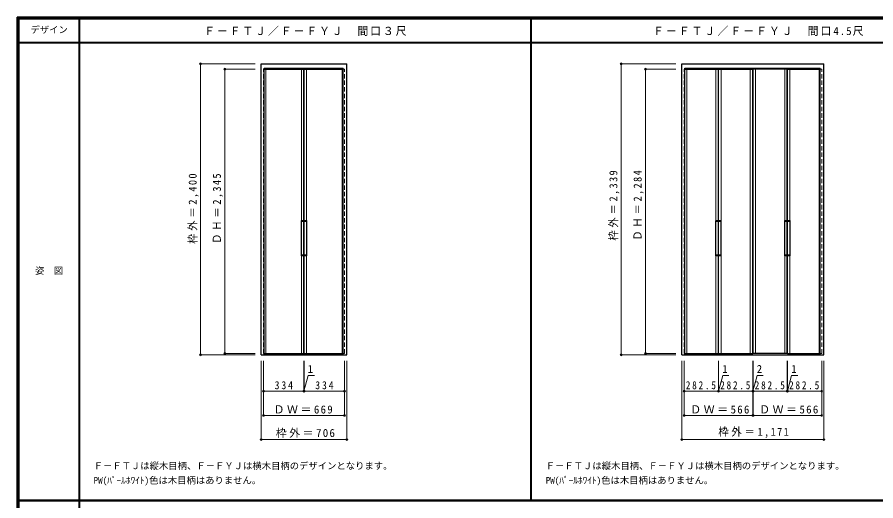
# Model space of a CAD drawing. Units: millimetres, scale not verified. Extents: x -6000 to 5700, y -4307 to 4175.
# Drawn here: x -6000 to 1078, y 186 to 4175 of the extents above; entities that cross this region are included whole.
import ezdxf
from ezdxf.enums import TextEntityAlignment as Align

# ---------------------------------------------------------------- set-up
doc = ezdxf.new("R2010")
doc.units = ezdxf.units.MM
doc.header["$LTSCALE"] = 30
doc.header["$PDMODE"] = 32
doc.header["$PDSIZE"] = 15
doc.linetypes.add('DASHED1', pattern=[1.8, 1.2, -0.6])
for name, color, linetype, lineweight in [('0-2_扉', 3, 'Continuous', 25), ('0-3_仕上げ', 7, 'Continuous', 18), ('0-4_枠', 3, 'Continuous', 25), ('0-6_引手SG', 7, 'Continuous', 18), ('0-A_文字', 7, 'Continuous', 18), ('0-B_寸法', 7, 'Continuous', 9), ('F-1_枠', 6, 'Continuous', 40)]:
    doc.layers.add(name, color=color, linetype=linetype, lineweight=lineweight)
doc.layers.add('F-A_文字', color=7, linetype='Continuous')
doc.styles.add('ＭＳ ゴシック', font='')
doc.styles.get('ＭＳ ゴシック').set_extended_font_data('MS Gothic')

msp = doc.modelspace()

# ---------------------------------------------------------------- linework, layer by layer
at = {"layer": '0-2_扉', "color": 4, "linetype": 'DASHED1', "lineweight": 9}
for p, q in [((-3970.17, 1402), (-3970.17, 3747)), ((-3964.67, 3747), (-3970.17, 3747)), ((-3312.67, 3747), (-3301.17, 3747)), ((-3301.17, 1402), (-3301.17, 3747)), ((-502, 1402), (-502, 3747)), ((-496.5, 3747), (-502, 3747)), ((620.5, 3747), (632, 3747)), ((632, 1402), (632, 3747)), ((-3964.67, 1402), (-3970.17, 1402)), ((-3312.67, 1402), (-3301.17, 1402)), ((-496.5, 1402), (-502, 1402)), ((620.5, 1402), (632, 1402))]:
    msp.add_line(p, q, dxfattribs=at)
at = {"layer": '0-2_扉'}
for p, q in [((-3964.67, 3747), (-3636.17, 3747)), ((-3636.17, 1402), (-3636.17, 3747)), ((-3635.17, 1402), (-3635.17, 3747)), ((-3635.17, 3747), (-3312.67, 3747)), ((-496.5, 3747), (-219.5, 3747)), ((-219.5, 1402), (-219.5, 3747)), ((-218.5, 3747), (64, 3747)), ((-218.5, 1402), (-218.5, 3747)), ((64, 1402), (64, 3747)), ((348.5, 3747), (66, 3747)), ((66, 1402), (66, 3747)), ((348.5, 1402), (348.5, 3747)), ((349.5, 1402), (349.5, 3747)), ((349.5, 3747), (620.5, 3747)), ((-3964.67, 1402), (-3636.17, 1402)), ((-3635.17, 1402), (-3312.67, 1402)), ((-496.5, 1402), (-219.5, 1402)), ((-218.5, 1402), (64, 1402)), ((348.5, 1402), (66, 1402)), ((349.5, 1402), (620.5, 1402))]:
    msp.add_line(p, q, dxfattribs=at)
at = {"layer": '0-3_仕上げ'}
for p, q in [((-3949.17, 1402), (-3949.17, 3747)), ((-3657.17, 2497), (-3657.17, 3747)), ((-3614.17, 2497), (-3614.17, 3747)), ((-3322.17, 1402), (-3322.17, 3747)), ((-481, 1402), (-481, 3747)), ((-240.5, 2497), (-240.5, 3747)), ((-197.5, 2497), (-197.5, 3747)), ((43, 1402), (43, 3747)), ((87, 1402), (87, 3747)), ((327.5, 2497), (327.5, 3747)), ((370.5, 2497), (370.5, 3747)), ((611, 1402), (611, 3747)), ((-3657.17, 1402), (-3657.17, 2207)), ((-3614.17, 1402), (-3614.17, 2207)), ((-240.5, 1402), (-240.5, 2207)), ((-197.5, 1402), (-197.5, 2207)), ((327.5, 1402), (327.5, 2207)), ((370.5, 1402), (370.5, 2207))]:
    msp.add_line(p, q, dxfattribs=at)
at = {"layer": '0-4_枠'}
for p, q in [((-3988.67, 1390.5), (-3988.67, 3790.5)), ((-3988.67, 3790.5), (-3282.67, 3790.5)), ((-3964.67, 1390.5), (-3964.67, 3754.5)), ((-3964.67, 3754.5), (-3312.67, 3754.5)), ((-3312.67, 1390.5), (-3312.67, 3754.5)), ((-3282.67, 1390.5), (-3282.67, 3790.5)), ((-520.5, 1390.5), (-520.5, 3790.5)), ((-520.5, 3790.5), (650.5, 3790.5)), ((-496.5, 1390.5), (-496.5, 3754.5)), ((-496.5, 3754.5), (620.5, 3754.5)), ((620.5, 1390.5), (620.5, 3754.5)), ((650.5, 1390.5), (650.5, 3790.5)), ((-3988.67, 1390.5), (-3282.67, 1390.5)), ((-520.5, 1390.5), (650.5, 1390.5))]:
    msp.add_line(p, q, dxfattribs=at)
at = {"layer": '0-6_引手SG'}
for p, q in [((-3659.17, 2494), (-3659.17, 2210)), ((-3656.17, 2497), (-3636.17, 2497)), ((-3656.17, 2486), (-3656.17, 2218)), ((-3653.17, 2489), (-3639.17, 2489)), ((-3639.47, 2497), (-3639.47, 2492)), ((-3636.17, 2492), (-3636.17, 2493.5)), ((-3636.17, 2492), (-3636.17, 2493.5)), ((-3615.17, 2497), (-3635.17, 2497)), ((-3635.17, 2492), (-3635.17, 2493.5)), ((-3635.17, 2492), (-3635.17, 2493.5)), ((-3618.17, 2489), (-3632.17, 2489)), ((-3631.87, 2497), (-3631.87, 2492)), ((-3615.17, 2486), (-3615.17, 2218)), ((-3612.17, 2210), (-3612.17, 2494)), ((-242.5, 2494), (-242.5, 2210)), ((-239.5, 2497), (-219.5, 2497)), ((-239.5, 2486), (-239.5, 2218)), ((-236.5, 2489), (-222.5, 2489)), ((-222.8, 2497), (-222.8, 2492)), ((-219.5, 2492), (-219.5, 2493.5)), ((-219.5, 2492), (-219.5, 2493.5)), ((-198.5, 2497), (-218.5, 2497)), ((-218.5, 2492), (-218.5, 2493.5)), ((-218.5, 2492), (-218.5, 2493.5)), ((-201.5, 2489), (-215.5, 2489)), ((-215.2, 2497), (-215.2, 2492)), ((-198.5, 2486), (-198.5, 2218)), ((-195.5, 2210), (-195.5, 2494)), ((325.5, 2494), (325.5, 2210)), ((328.5, 2497), (348.5, 2497)), ((328.5, 2486), (328.5, 2218)), ((331.5, 2489), (345.5, 2489)), ((345.2, 2497), (345.2, 2492)), ((348.5, 2492), (348.5, 2493.5)), ((348.5, 2492), (348.5, 2493.5)), ((369.5, 2497), (349.5, 2497)), ((349.5, 2492), (349.5, 2493.5)), ((349.5, 2492), (349.5, 2493.5)), ((366.5, 2489), (352.5, 2489)), ((352.8, 2497), (352.8, 2492)), ((369.5, 2486), (369.5, 2218)), ((372.5, 2210), (372.5, 2494)), ((-3656.17, 2207), (-3636.17, 2207)), ((-3653.17, 2215), (-3639.17, 2215)), ((-3639.47, 2207), (-3639.47, 2212)), ((-3636.17, 2212), (-3636.17, 2210.5)), ((-3636.17, 2212), (-3636.17, 2210.5)), ((-3636.17, 2212), (-3636.17, 2210.5)), ((-3635.17, 2212), (-3635.17, 2210.5)), ((-3635.17, 2212), (-3635.17, 2210.5)), ((-3635.17, 2212), (-3635.17, 2210.5)), ((-3615.17, 2207), (-3635.17, 2207)), ((-3618.17, 2215), (-3632.17, 2215)), ((-3631.87, 2207), (-3631.87, 2212)), ((-239.5, 2207), (-219.5, 2207)), ((-236.5, 2215), (-222.5, 2215)), ((-222.8, 2207), (-222.8, 2212)), ((-219.5, 2212), (-219.5, 2210.5)), ((-219.5, 2212), (-219.5, 2210.5)), ((-219.5, 2212), (-219.5, 2210.5)), ((-218.5, 2212), (-218.5, 2210.5)), ((-218.5, 2212), (-218.5, 2210.5)), ((-218.5, 2212), (-218.5, 2210.5)), ((-198.5, 2207), (-218.5, 2207)), ((-201.5, 2215), (-215.5, 2215)), ((-215.2, 2207), (-215.2, 2212)), ((328.5, 2207), (348.5, 2207)), ((331.5, 2215), (345.5, 2215)), ((345.2, 2207), (345.2, 2212)), ((348.5, 2212), (348.5, 2210.5)), ((348.5, 2212), (348.5, 2210.5)), ((348.5, 2212), (348.5, 2210.5)), ((349.5, 2212), (349.5, 2210.5)), ((349.5, 2212), (349.5, 2210.5)), ((349.5, 2212), (349.5, 2210.5)), ((369.5, 2207), (349.5, 2207)), ((366.5, 2215), (352.5, 2215)), ((352.8, 2207), (352.8, 2212))]:
    msp.add_line(p, q, dxfattribs=at)
for centre, start, end in [((-3656.17, 2494), 90, 180), ((-3653.17, 2486), 90, 180), ((-3639.17, 2492), 270, 0), ((-3632.17, 2492), 180, 270), ((-3618.17, 2486), 0, 90), ((-3615.17, 2494), 0, 90), ((-239.5, 2494), 90, 180), ((-236.5, 2486), 90, 180), ((-222.5, 2492), 270, 0), ((-215.5, 2492), 180, 270), ((-201.5, 2486), 0, 90), ((-198.5, 2494), 0, 90), ((328.5, 2494), 90, 180), ((331.5, 2486), 90, 180), ((345.5, 2492), 270, 0), ((352.5, 2492), 180, 270), ((366.5, 2486), 0, 90), ((369.5, 2494), 0, 90), ((-3656.17, 2210), 180, 270), ((-3653.17, 2218), 180, 270), ((-3639.17, 2212), 0, 90), ((-3632.17, 2212), 90, 180), ((-3618.17, 2218), 270, 0), ((-3615.17, 2210), 270, 0), ((-239.5, 2210), 180, 270), ((-236.5, 2218), 180, 270), ((-222.5, 2212), 0, 90), ((-215.5, 2212), 90, 180), ((-201.5, 2218), 270, 0), ((-198.5, 2210), 270, 0), ((328.5, 2210), 180, 270), ((331.5, 2218), 180, 270), ((345.5, 2212), 0, 90), ((352.5, 2212), 90, 180), ((366.5, 2218), 270, 0), ((369.5, 2210), 270, 0)]:
    msp.add_arc(centre, 3, start, end, dxfattribs=at)
at = {"layer": '0-B_寸法', "color": 4}
for p, q in [((-4488.67, 3790.5), (-4038.67, 3790.5)), ((-4488.67, 3790.5), (-4488.67, 1390.5)), ((-1020.5, 3790.5), (-1020.5, 1390.5)), ((-1020.5, 3790.5), (-570.5, 3790.5)), ((-4288.67, 3747), (-4038.67, 3747)), ((-4288.67, 3747), (-4288.67, 1402)), ((-820.5, 3747), (-820.5, 1402)), ((-820.5, 3747), (-570.5, 3747)), ((-4488.67, 1390.5), (-4038.67, 1390.5)), ((-4288.67, 1402), (-4038.67, 1402)), ((-1020.5, 1390.5), (-570.5, 1390.5)), ((-820.5, 1402), (-570.5, 1402)), ((-3988.67, 690.5), (-3988.67, 1340.5)), ((-3970.17, 890.5), (-3970.17, 1340.5)), ((-3636.17, 1090.5), (-3636.17, 1340.5)), ((-3301.17, 890.5), (-3301.17, 1340.5)), ((-520.5, 690.5), (-520.5, 1340.5)), ((-502, 890.5), (-502, 1340.5)), ((-219.5, 1090.5), (-219.5, 1340.5)), ((64, 890.5), (64, 1340.5)), ((66, 890.5), (66, 1340.5)), ((348.5, 1090.5), (348.5, 1340.5)), ((632, 890.5), (632, 1340.5)), ((650.5, 1340.5), (650.5, 690.5)), ((65, 1090.5), (99.95, 1220.93)), ((99.95, 1220.93), (150.73, 1220.93)), ((-3970.17, 1090.5), (-3636.17, 1090.5)), ((-3635.17, 1090.5), (-3301.17, 1090.5)), ((-502, 1090.5), (-219.5, 1090.5)), ((-218.5, 1090.5), (64, 1090.5)), ((64, 1090.5), (66, 1090.5)), ((66, 1090.5), (348.5, 1090.5)), ((349.5, 1090.5), (632, 1090.5)), ((-3970.17, 890.5), (-3301.17, 890.5)), ((-502, 890.5), (64, 890.5)), ((66, 890.5), (632, 890.5)), ((-520.5, 690.5), (650.5, 690.5))]:
    msp.add_line(p, q, dxfattribs=at)
for points in [[(-3988.67, 690.5), (-3282.67, 690.5), (-3282.67, 1340.5)], [(-3636.17, 1090.5), (-3635.17, 1090.5), (-3635.17, 1340.5)], [(-219.5, 1090.5), (-218.5, 1090.5), (-218.5, 1340.5)], [(348.5, 1090.5), (349.5, 1090.5), (349.5, 1340.5)], [(-3635.67, 1090.5), (-3600.72, 1220.93), (-3549.93, 1220.93)], [(-219, 1090.5), (-184.05, 1220.93), (-133.27, 1220.93)], [(349, 1090.5), (383.95, 1220.93), (434.73, 1220.93)]]:
    msp.add_lwpolyline(points, dxfattribs=at)
at = {"layer": '0-B_寸法'}
for p in [(-4488.67, 3790.5), (-4288.67, 3747), (-1020.5, 3790.5), (-820.5, 3747), (-4488.67, 1390.5), (-4288.67, 1402), (-1020.5, 1390.5), (-820.5, 1402), (-3970.17, 1090.5), (-3636.17, 1090.5), (-3635.17, 1090.5), (-3301.17, 1090.5), (-502, 1090.5), (-219.5, 1090.5), (-218.5, 1090.5), (64, 1090.5), (66, 1090.5), (348.5, 1090.5), (349.5, 1090.5), (632, 1090.5), (-3970.17, 890.5), (-3301.17, 890.5), (-502, 890.5), (64, 890.5), (66, 890.5), (632, 890.5), (-3988.67, 690.5), (-3282.67, 690.5), (-520.5, 690.5), (650.5, 690.5)]:
    msp.add_point(p, dxfattribs=at)
at = {"layer": 'F-1_枠'}
for p, q in [((-6000, 4175), (5700, 4175)), ((-6000, 4175), (-6000, -4205)), ((-6000, 4170), (5700, 4170)), ((-6000, 4165), (5700, 4165)), ((-5995, 4175), (-5995, -4205)), ((-5990, 4175), (-5990, -4205)), ((-5490, 4175), (-5490, -3790)), ((-1763.33, 190.5), (-1763.33, 4175)), ((-6000, 3965), (5700, 3965)), ((-6000, 190.5), (5700, 190.5)), ((-6000, 187.5), (5700, 187.5))]:
    msp.add_line(p, q, dxfattribs=at)

# ---------------------------------------------------------------- texts
at = {"layer": '0-A_文字', "style": 'ＭＳ ゴシック'}
for s, p in [('Ｆ－ＦＴＪは縦木目柄、Ｆ－ＦＹＪは横木目柄のデザインとなります。', (-5370, 430.5)), ('Ｆ－ＦＴＪは縦木目柄、Ｆ－ＦＹＪは横木目柄のデザインとなります。', (-1643.33, 430.5)), ('PW(ﾊﾟｰﾙﾎﾜｲﾄ)色は木目柄はありません。', (-5370, 310.5)), ('PW(ﾊﾟｰﾙﾎﾜｲﾄ)色は木目柄はありません。', (-1643.33, 310.5))]:
    msp.add_text(s, height=54.99, dxfattribs=at).set_placement(p, align=Align.BOTTOM_LEFT)
at = {"layer": '0-A_文字', "char_height": 65.98, "attachment_point": 7, "style": 'ＭＳ ゴシック'}
for s, insert in [('\\T1.17;Ｆ－ＦＴＪ／Ｆ－ＦＹＪ\u3000間口３尺', (-4459.17, 4020)), ('\\T1.18;Ｆ－ＦＴＪ／Ｆ－ＦＹＪ\u3000間口4.5尺', (-758.75, 4020))]:
    msp.add_mtext(s, dxfattribs=dict(at, insert=insert))
at = {"layer": '0-B_寸法', "style": 'ＭＳ ゴシック'}
for s, p in [('1', (-3604.47, 1220.93)), ('1', (-187.8, 1220.93)), ('2', (96.2, 1220.93)), ('1', (380.2, 1220.93))]:
    msp.add_text(s, height=65.98, dxfattribs=at).set_placement(p, align=Align.BOTTOM_LEFT)
at = {"layer": '0-B_寸法', "char_height": 65.98, "attachment_point": 7, "rotation": 90, "style": 'ＭＳ ゴシック'}
for s, insert in [('\\T1.26;\\W0.95;枠外＝2,339', (-1035.5, 2331.5)), ('\\T1.26;\\W0.95;ＤＨ＝2,284', (-835.5, 2331.5)), ('\\T1.26;\\W0.95;枠外＝2,400', (-4503.67, 2305.5)), ('\\T1.26;\\W0.95;ＤＨ＝2,345', (-4303.67, 2305.5))]:
    msp.add_mtext(s, dxfattribs=dict(at, insert=insert))
at = {"layer": '0-B_寸法', "char_height": 65.98, "attachment_point": 7, "style": 'ＭＳ ゴシック'}
for s, insert in [('\\T1.38;\\W0.9;334', (-3878.17, 1105.5)), ('\\T1.38;\\W0.9;334', (-3543.17, 1105.5)), ('\\T1.38;\\W0.85;282.5', (-488.25, 1105.5)), ('\\T1.38;\\W0.85;282.5', (-204.75, 1105.5)), ('\\T1.38;\\W0.85;282.5', (79.75, 1105.5)), ('\\T1.38;\\W0.85;282.5', (363.25, 1105.5)), ('\\T1.23;ＤＷ＝669', (-3886.17, 905.5)), ('\\T1.23;ＤＷ＝566', (-451.5, 905.5)), ('\\T1.23;ＤＷ＝566', (116.5, 905.5)), ('\\T1.23;枠外＝706', (-3868.17, 705.5)), ('\\T1.26;\\W0.95;枠外＝1,171', (-220, 705.5))]:
    msp.add_mtext(s, dxfattribs=dict(at, insert=insert))
at = {"layer": 'F-A_文字', "style": 'ＭＳ ゴシック'}
for s, p in [('デザイン', (-5890, 4027.5)), ('姿\u3000図', (-5852.5, 2040.25))]:
    msp.add_text(s, height=54.99, dxfattribs=at).set_placement(p, align=Align.BOTTOM_LEFT)

doc.saveas('drawing.dxf')
